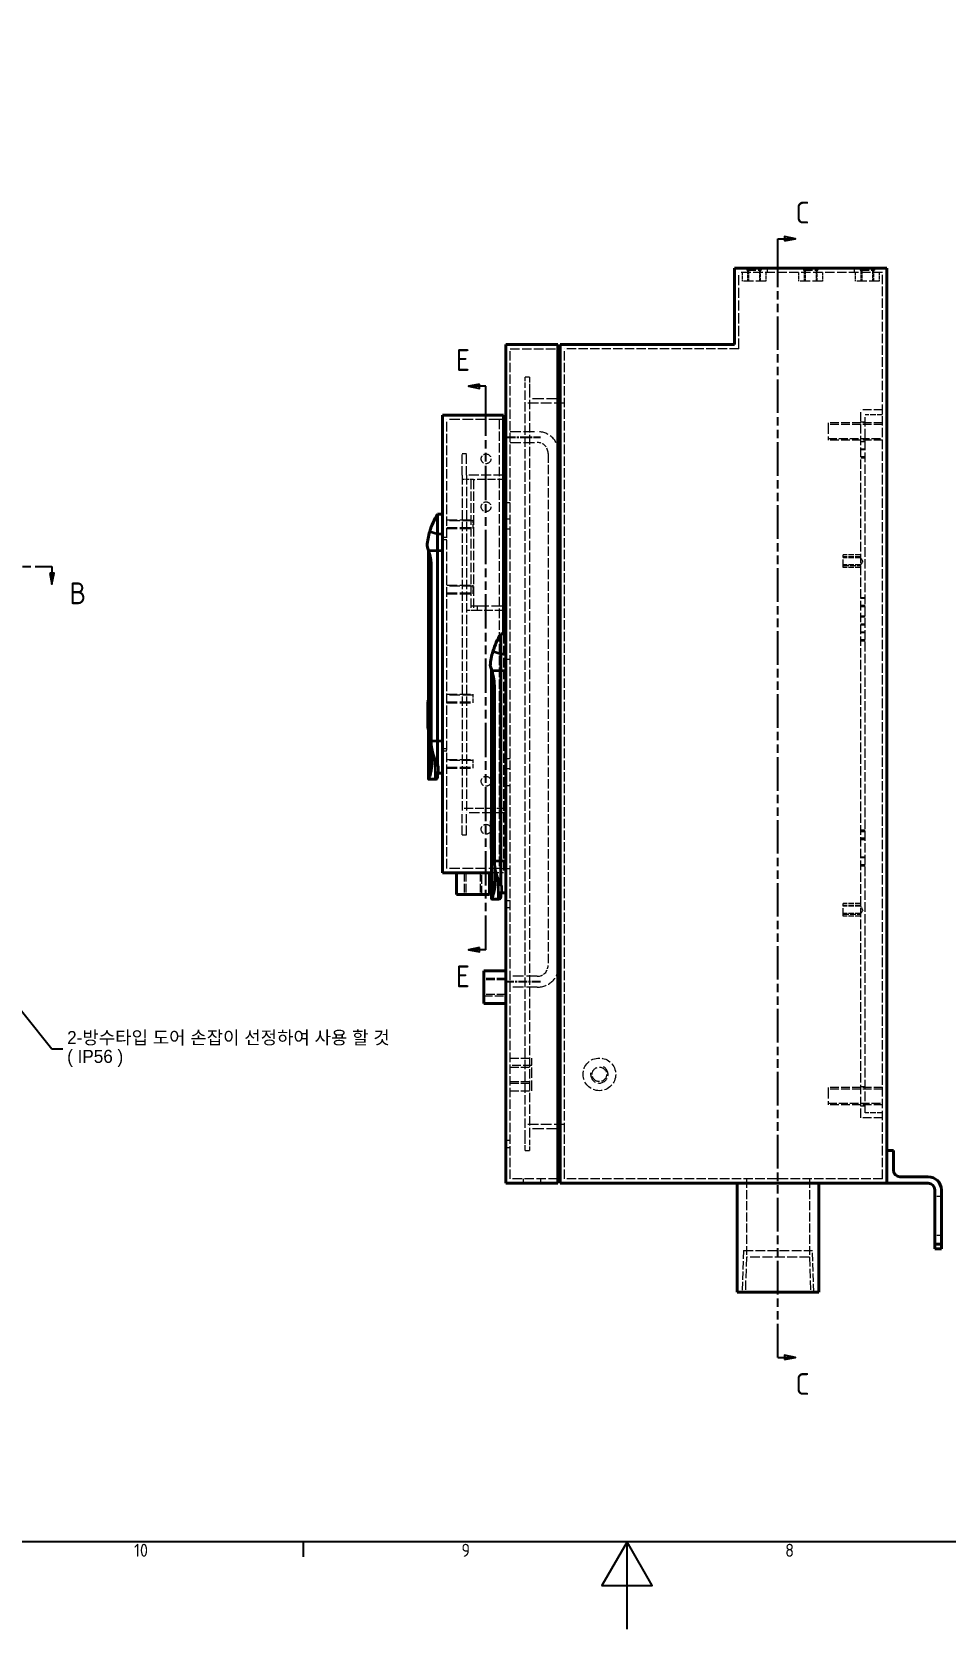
# Model space of a CAD drawing. Header units: millimetres. Extents: x 0 to 2378, y 0 to 1682.
# Drawn here: x 916 to 1335, y 0 to 733 of the extents above; entities that cross this region are included whole.
import ezdxf

# ---------------------------------------------------------------- set-up
doc = ezdxf.new("R2010")
doc.units = ezdxf.units.MM
doc.header["$LTSCALE"] = 2
for name, pattern in [('CHAIN', [0.3543, 0.2362, -0.0295, 0.0591, -0.0295]), ('DASHED', [0.2067, 0.1654, -0.0413]), ('DOUBLE_DASH_CHAIN', [1.2403, 0.6614, -0.0827, 0.1654, -0.0827, 0.1654, -0.0827])]:
    doc.linetypes.add(name, pattern=pattern)
doc.layers.get('0').update_dxf_attribs({"color": 3, "lineweight": 25})
for name, color, linetype, lineweight in [('가려진 것(ISO)', 2, 'DASHED', 18), ('가시적인 것(ISO)', 3, 'Continuous', 40), ('가시적인 좁은 것(ISO)', 3, 'Continuous', 35), ('경계(ISO)', 7, 'Continuous', 25), ('기호(ISO)', 5, 'Continuous', 25), ('단면선(ISO)', 7, 'CHAIN', 25), ('중심선(ISO)', 1, 'Continuous', 25)]:
    doc.layers.add(name, color=color, linetype=linetype, lineweight=lineweight)
doc.styles.add('문자 텍스트_M2B', font='isocp.shx')
doc.styles.add('부품번호텍스트_PSTEK_POSCO', font='isocp.shx')
doc.styles.add('치수 텍스트_PSTEK_POSCO', font='isocp.shx')
doc.dimstyles.new('치수_PSTEK_POSCO$7', dxfattribs={"dimscale": 2, "dimtxt": 2.5, "dimasz": 2.5, "dimexe": 1, "dimexo": 1.5, "dimgap": 1, "dimtad": 1, "dimrnd": 1e-08, "dimdsep": 46, "dimtxsty": '치수 텍스트_PSTEK_POSCO', "dimcen": 0.09, "dimdle": 10, "dimclrd": 7, "dimclre": 7, "dimclrt": 2, "dimadec": 1, "dimazin": 2, "dimtfac": 1, "dimtmove": 0, "dimatfit": 3, "dimfxl": 0, "dimtolj": 1, "dimlwd": -1, "dimlwe": -1, "dimarcsym": 0})

# ---------------------------------------------------------------- blocks, each defined once
blk = doc.blocks.new('경계 Default Border')
at = {"layer": '경계(ISO)'}
blk.add_line((520.19, 20), (520.19, 16.6), dxfattribs=at)
at = {"layer": '경계(ISO)', "flags": 128}
for points in [[(20, 20), (20, 821), (1169, 821), (1169, 20), (20, 20)], [(594.5, 0), (594.5, 20), (588.73, 10), (600.27, 10), (594.5, 20)]]:
    blk.add_lwpolyline(points, dxfattribs=at)
at = {"layer": '경계(ISO)', "color": 2, "char_height": 3, "attachment_point": 7, "style": '문자 텍스트_M2B'}
for s, insert in [('10', (481.35, 16.57)), ('9', (556.49, 16.57)), ('8', (630.8, 16.57))]:
    blk.add_mtext(s, dxfattribs=dict(at, insert=insert))
blk = doc.blocks.new('2dTransSection1')
at = {"layer": '단면선(ISO)', "linetype": 'Continuous'}
for p, q in [((225.49, 242.29), (225.99, 239.79)), ((226.49, 242.29), (225.49, 242.29)), ((225.99, 243.79), (229.88, 243.79)), ((225.99, 243.79), (225.99, 242.29)), ((225.99, 242.29), (225.99, 239.79)), ((225.99, 239.79), (226.49, 242.29)), ((458.62, 243.79), (462.51, 243.79)), ((462.01, 242.29), (462.51, 239.79)), ((463.01, 242.29), (462.01, 242.29)), ((462.51, 243.79), (462.51, 242.29)), ((462.51, 242.29), (462.51, 239.79)), ((462.51, 239.79), (463.01, 242.29))]:
    blk.add_line(p, q, dxfattribs=at)
at = {"layer": '단면선(ISO)', "linetype": 'DOUBLE_DASH_CHAIN', "ltscale": 5.861232}
blk.add_line((225.99, 243.79), (462.51, 243.79), dxfattribs=at)
at = {"layer": '단면선(ISO)', "linetype": 'Continuous', "flags": 128}
for points in [[(225.49, 242.29), (225.99, 239.79), (226.49, 242.29), (225.49, 242.29)], [(462.01, 242.29), (462.51, 239.79), (463.01, 242.29), (462.01, 242.29)]]:
    blk.add_lwpolyline(points, dxfattribs=at)
at = {"layer": '단면선(ISO)'}
for points in [[(225.49, 242.29), (225.99, 239.79), (226.49, 242.29), (225.49, 242.29)], [(462.01, 242.29), (462.51, 239.79), (463.01, 242.29), (462.01, 242.29)]]:
    blk.add_solid(points, dxfattribs=at)
at = {"layer": '단면선(ISO)', "char_height": 5, "attachment_point": 7, "style": '부품번호텍스트_PSTEK_POSCO'}
for insert in [(466.53, 235.18), (224.71, 232.25)]:
    blk.add_mtext('B', dxfattribs=dict(at, insert=insert))
blk = doc.blocks.new('2dTransSection2')
at = {"layer": '단면선(ISO)', "linetype": 'DOUBLE_DASH_CHAIN', "ltscale": 5.824238}
blk.add_line((629.15, 62.35), (629.15, 319.03), dxfattribs=at)
at = {"layer": '단면선(ISO)', "linetype": 'Continuous'}
for p, q in [((629.15, 315.18), (629.15, 319.03)), ((629.15, 319.03), (630.65, 319.03)), ((633.15, 319.03), (630.65, 319.53)), ((630.65, 319.53), (630.65, 318.53)), ((630.65, 319.03), (633.15, 319.03)), ((630.65, 318.53), (633.15, 319.03)), ((629.15, 62.35), (629.15, 66.2)), ((629.15, 62.35), (630.65, 62.35)), ((633.15, 62.35), (630.65, 62.85)), ((630.65, 62.85), (630.65, 61.85)), ((630.65, 62.35), (633.15, 62.35)), ((630.65, 61.85), (633.15, 62.35))]:
    blk.add_line(p, q, dxfattribs=at)
at = {"layer": '단면선(ISO)', "linetype": 'Continuous', "flags": 128}
for points in [[(630.65, 318.53), (633.15, 319.03), (630.65, 319.53), (630.65, 318.53)], [(630.65, 61.85), (633.15, 62.35), (630.65, 62.85), (630.65, 61.85)]]:
    blk.add_lwpolyline(points, dxfattribs=at)
at = {"layer": '단면선(ISO)'}
for points in [[(630.65, 318.53), (633.15, 319.03), (630.65, 319.53), (630.65, 318.53)], [(630.65, 61.85), (633.15, 62.35), (630.65, 62.85), (630.65, 61.85)]]:
    blk.add_solid(points, dxfattribs=at)
at = {"layer": '단면선(ISO)', "char_height": 5, "attachment_point": 7, "style": '부품번호텍스트_PSTEK_POSCO'}
for insert in [(633.17, 322.53), (633.17, 53.74)]:
    blk.add_mtext('C', dxfattribs=dict(at, insert=insert))
blk = doc.blocks.new('2dTransSection3')
at = {"layer": '단면선(ISO)', "linetype": 'Continuous'}
for p, q in [((560.6, 285.7), (558.1, 285.2)), ((560.6, 285.2), (558.1, 285.2)), ((558.1, 285.2), (560.6, 284.7)), ((560.6, 284.7), (560.6, 285.7)), ((562.1, 285.2), (560.6, 285.2)), ((562.1, 281.2), (562.1, 285.2)), ((562.1, 155.87), (562.1, 159.87)), ((560.6, 156.37), (558.1, 155.87)), ((560.6, 155.87), (558.1, 155.87)), ((558.1, 155.87), (560.6, 155.37)), ((560.6, 155.37), (560.6, 156.37)), ((562.1, 155.87), (560.6, 155.87))]:
    blk.add_line(p, q, dxfattribs=at)
at = {"layer": '단면선(ISO)', "linetype": 'DOUBLE_DASH_CHAIN', "ltscale": 5.94403}
blk.add_line((562.1, 155.87), (562.1, 285.2), dxfattribs=at)
at = {"layer": '단면선(ISO)', "linetype": 'Continuous', "flags": 128}
for points in [[(560.6, 285.7), (558.1, 285.2), (560.6, 284.7), (560.6, 285.7)], [(560.6, 156.37), (558.1, 155.87), (560.6, 155.37), (560.6, 156.37)]]:
    blk.add_lwpolyline(points, dxfattribs=at)
at = {"layer": '단면선(ISO)'}
for points in [[(560.6, 285.7), (558.1, 285.2), (560.6, 284.7), (560.6, 285.7)], [(560.6, 156.37), (558.1, 155.87), (560.6, 155.37), (560.6, 156.37)]]:
    blk.add_solid(points, dxfattribs=at)
at = {"layer": '단면선(ISO)', "char_height": 5, "attachment_point": 7, "style": '부품번호텍스트_PSTEK_POSCO'}
for insert in [(555.22, 288.7), (555.22, 147.26)]:
    blk.add_mtext('E', dxfattribs=dict(at, insert=insert))

msp = doc.modelspace()

# ---------------------------------------------------------------- linework, layer by layer
at = {"layer": '가려진 것(ISO)', "ltscale": 0.952248}
for p, q in [((1244.0405, 624.5732), (1244.0405, 623.5732)), ((1250.5405, 624.5732), (1250.5405, 623.5732)), ((1270.0405, 624.5732), (1270.0405, 623.5732)), ((1276.5405, 624.5732), (1276.5405, 623.5732)), ((1296.0405, 624.5732), (1296.0405, 623.5732)), ((1302.5405, 624.5732), (1302.5405, 623.5732))]:
    msp.add_line(p, q, dxfattribs=at)
at = {"layer": '가려진 것(ISO)', "ltscale": 12.349028}
for p, q in [((1244.0405, 623.5732), (1250.5405, 623.5732)), ((1270.0405, 623.5732), (1276.5405, 623.5732)), ((1296.0405, 623.5732), (1302.5405, 623.5732))]:
    msp.add_line(p, q, dxfattribs=at)
at = {"layer": '가려진 것(ISO)', "ltscale": 4.761642}
for p, q in [((1244.2905, 623.5732), (1244.2905, 618.5732)), ((1244.832, 623.5732), (1244.832, 618.5732)), ((1249.749, 623.5732), (1249.749, 618.5732)), ((1250.2905, 618.5732), (1250.2905, 623.5732)), ((1270.2905, 623.5732), (1270.2905, 618.5732)), ((1270.832, 623.5732), (1270.832, 618.5732)), ((1275.749, 623.5732), (1275.749, 618.5732)), ((1276.2905, 618.5732), (1276.2905, 623.5732)), ((1296.2905, 623.5732), (1296.2905, 618.5732)), ((1296.832, 623.5732), (1296.832, 618.5732)), ((1301.749, 623.5732), (1301.749, 618.5732)), ((1302.2905, 618.5732), (1302.2905, 623.5732))]:
    msp.add_line(p, q, dxfattribs=at)
at = {"layer": '가려진 것(ISO)', "ltscale": 1.904597}
for p, q in [((1253.2905, 624.5732), (1253.2905, 622.5732)), ((1293.2905, 624.5732), (1293.2905, 622.5732)), ((1144.2905, 574.5732), (1142.2905, 574.5732)), ((1132.2905, 555.0732), (1130.2905, 555.0732)), ((1296.2905, 554.0732), (1298.2905, 554.0732)), ((1296.2905, 545.0732), (1298.2905, 545.0732)), ((1113.2905, 539.5732), (1115.2905, 539.5732)), ((1298.2905, 541.5732), (1296.2905, 541.5732)), ((1298.2905, 541.1942), (1296.2905, 541.1942)), ((1298.2905, 537.9522), (1296.2905, 537.9522)), ((1296.2905, 537.5732), (1298.2905, 537.5732)), ((1133.2905, 517.0732), (1135.2905, 517.0732)), ((1135.2905, 509.3232), (1133.2905, 509.3232)), ((1104.2905, 501.0732), (1106.2905, 501.0732)), ((1104.2905, 500.0732), (1106.2905, 500.0732)), ((1135.2905, 504.8232), (1133.2905, 504.8232)), ((1120.2905, 467.5732), (1120.2905, 469.5732)), ((1298.2905, 473.3232), (1296.2905, 473.3232)), ((1298.2905, 472.9442), (1296.2905, 472.9442)), ((1298.2905, 469.7022), (1296.2905, 469.7022)), ((1296.2905, 469.3232), (1298.2905, 469.3232)), ((1298.2905, 464.8232), (1296.2905, 464.8232)), ((1298.2905, 464.4442), (1296.2905, 464.4442)), ((1298.2905, 461.2022), (1296.2905, 461.2022)), ((1296.2905, 460.8232), (1298.2905, 460.8232)), ((1298.2905, 457.5732), (1296.2905, 457.5732)), ((1298.2905, 457.1942), (1296.2905, 457.1942)), ((1298.2905, 453.9522), (1296.2905, 453.9522)), ((1296.2905, 453.5732), (1298.2905, 453.5732)), ((1133.2905, 445.0732), (1135.2905, 445.0732)), ((1104.2905, 404.0732), (1106.2905, 404.0732)), ((1104.2905, 403.0732), (1106.2905, 403.0732)), ((1135.2905, 399.3232), (1133.2905, 399.3232)), ((1135.2905, 394.8232), (1133.2905, 394.8232)), ((1133.2905, 387.0732), (1135.2905, 387.0732)), ((1298.2905, 366.5732), (1296.2905, 366.5732)), ((1113.2905, 364.5732), (1115.2905, 364.5732)), ((1298.2905, 366.3232), (1296.2905, 366.3232)), ((1298.2905, 366.1942), (1296.2905, 366.1942)), ((1298.2905, 365.9442), (1296.2905, 365.9442)), ((1298.2905, 362.9522), (1296.2905, 362.9522)), ((1298.2905, 362.7022), (1296.2905, 362.7022)), ((1296.2905, 362.5732), (1298.2905, 362.5732)), ((1296.2905, 362.3232), (1298.2905, 362.3232)), ((1298.2905, 354.3232), (1296.2905, 354.3232)), ((1298.2905, 353.9442), (1296.2905, 353.9442)), ((1130.2905, 349.0732), (1132.2905, 349.0732)), ((1133.2905, 349.0732), (1135.2905, 349.0732)), ((1298.2905, 350.7022), (1296.2905, 350.7022)), ((1296.2905, 350.3232), (1298.2905, 350.3232)), ((1135.2905, 334.2232), (1133.2905, 334.2232)), ((1135.2905, 330.9232), (1133.2905, 330.9232)), ((1296.2905, 249.0732), (1298.2905, 249.0732)), ((1296.2905, 240.0732), (1298.2905, 240.0732)), ((1135.2905, 224.2232), (1133.2905, 224.2232)), ((1135.2905, 220.9232), (1133.2905, 220.9232)), ((1142.2905, 219.5732), (1144.2905, 219.5732)), ((1141.2905, 206.5732), (1141.2905, 204.5732)), ((1149.2905, 206.5732), (1149.2905, 204.5732))]:
    msp.add_line(p, q, dxfattribs=at)
at = {"layer": '가려진 것(ISO)', "ltscale": 13.304306}
for p, q in [((1306.2905, 622.5732), (1240.2905, 622.5732)), ((1135.2905, 587.5732), (1157.2905, 587.5732)), ((1157.2905, 206.5732), (1135.2905, 206.5732))]:
    msp.add_line(p, q, dxfattribs=at)
at = {"layer": '가려진 것(ISO)', "ltscale": 14.110627}
msp.add_line((1240.2905, 587.5732), (1240.2905, 622.5732), dxfattribs=at)
at = {"layer": '가려진 것(ISO)', "ltscale": 3.809293}
for p, q in [((1241.7905, 622.5732), (1241.7905, 618.5732)), ((1252.7905, 622.5732), (1252.7905, 618.5732)), ((1267.7905, 622.5732), (1267.7905, 618.5732)), ((1278.7905, 622.5732), (1278.7905, 618.5732)), ((1293.7905, 622.5732), (1293.7905, 618.5732)), ((1304.7905, 622.5732), (1304.7905, 618.5732))]:
    msp.add_line(p, q, dxfattribs=at)
at = {"layer": '가려진 것(ISO)', "ltscale": 13.932237}
for p, q in [((1252.7905, 618.5732), (1241.7905, 618.5732)), ((1278.7905, 618.5732), (1267.7905, 618.5732)), ((1304.7905, 618.5732), (1293.7905, 618.5732))]:
    msp.add_line(p, q, dxfattribs=at)
at = {"layer": '가려진 것(ISO)', "ltscale": 13.068692}
msp.add_line((1306.2905, 206.5732), (1306.2905, 622.5732), dxfattribs=at)
at = {"layer": '가려진 것(ISO)', "ltscale": 12.980641}
for p, q in [((1135.2905, 206.5732), (1135.2905, 587.5732)), ((1160.2905, 206.5732), (1160.2905, 587.5732))]:
    msp.add_line(p, q, dxfattribs=at)
at = {"layer": '가려진 것(ISO)', "ltscale": 12.901145}
msp.add_line((1240.2905, 587.5732), (1160.2905, 587.5732), dxfattribs=at)
at = {"layer": '가려진 것(ISO)', "ltscale": 7.479626}
for p, q in [((1142.2905, 569.5732), (1142.2905, 574.5732)), ((1144.2905, 574.5732), (1144.2905, 569.5732)), ((1142.2905, 219.5732), (1142.2905, 224.5732)), ((1144.2905, 224.5732), (1144.2905, 219.5732))]:
    msp.add_line(p, q, dxfattribs=at)
at = {"layer": '가려진 것(ISO)', "ltscale": 13.039731}
for p, q in [((1142.2905, 224.5732), (1142.2905, 569.5732)), ((1144.2905, 569.5732), (1144.2905, 224.5732))]:
    msp.add_line(p, q, dxfattribs=at)
at = {"layer": '가려진 것(ISO)', "ltscale": 15.72327}
for p, q in [((1157.2905, 564.5732), (1144.2905, 564.5732)), ((1120.2905, 469.5732), (1133.2905, 469.5732)), ((1157.2905, 229.5732), (1144.2905, 229.5732))]:
    msp.add_line(p, q, dxfattribs=at)
at = {"layer": '가려진 것(ISO)', "ltscale": 14.513788}
for p, q in [((1160.2905, 562.5732), (1142.2905, 562.5732)), ((1130.2905, 555.0732), (1106.2905, 555.0732)), ((1106.2905, 509.0732), (1118.2905, 509.0732)), ((1118.2905, 508.6552), (1106.2905, 508.6552)), ((1106.2905, 505.4912), (1118.2905, 505.4912)), ((1106.2905, 505.0732), (1118.2905, 505.0732)), ((1106.2905, 479.0732), (1118.2905, 479.0732)), ((1118.2905, 478.6552), (1106.2905, 478.6552)), ((1106.2905, 475.4912), (1118.2905, 475.4912)), ((1106.2905, 475.0732), (1118.2905, 475.0732)), ((1106.2905, 429.0732), (1118.2905, 429.0732)), ((1118.2905, 428.6552), (1106.2905, 428.6552)), ((1106.2905, 425.4912), (1118.2905, 425.4912)), ((1106.2905, 425.0732), (1118.2905, 425.0732)), ((1106.2905, 399.0732), (1118.2905, 399.0732)), ((1118.2905, 398.6552), (1106.2905, 398.6552)), ((1106.2905, 395.4912), (1118.2905, 395.4912)), ((1106.2905, 395.0732), (1118.2905, 395.0732)), ((1133.2905, 374.5732), (1115.2905, 374.5732)), ((1130.2905, 349.0732), (1106.2905, 349.0732)), ((1160.2905, 231.5732), (1142.2905, 231.5732))]:
    msp.add_line(p, q, dxfattribs=at)
at = {"layer": '가려진 것(ISO)', "ltscale": 12.094824}
for p, q in [((1306.2905, 559.5732), (1296.2905, 559.5732)), ((1306.2905, 553.5732), (1281.2905, 553.5732)), ((1306.2905, 552.8292), (1281.2905, 552.8292)), ((1281.2905, 546.3172), (1306.2905, 546.3172)), ((1306.2905, 545.5732), (1281.2905, 545.5732)), ((1133.2905, 376.5732), (1113.2905, 376.5732)), ((1114.2905, 347.0732), (1114.2905, 337.0732)), ((1114.967, 347.0732), (1114.967, 337.0732)), ((1121.614, 347.0732), (1121.614, 337.0732)), ((1122.2905, 337.0732), (1122.2905, 347.0732)), ((1133.2905, 298.5732), (1123.2905, 298.5732)), ((1133.2905, 297.8967), (1123.2905, 297.8967)), ((1133.2905, 291.2497), (1123.2905, 291.2497)), ((1123.2905, 290.5732), (1133.2905, 290.5732)), ((1135.2905, 262.0732), (1145.2905, 262.0732)), ((1145.2905, 258.5732), (1135.2905, 258.5732)), ((1135.2905, 257.8967), (1145.2905, 257.8967)), ((1135.2905, 251.2497), (1145.2905, 251.2497)), ((1135.2905, 250.5732), (1145.2905, 250.5732)), ((1135.2905, 247.0732), (1145.2905, 247.0732)), ((1306.2905, 248.5732), (1281.2905, 248.5732)), ((1306.2905, 247.8292), (1281.2905, 247.8292)), ((1281.2905, 241.3172), (1306.2905, 241.3172)), ((1306.2905, 240.5732), (1281.2905, 240.5732)), ((1306.2905, 234.5732), (1296.2905, 234.5732))]:
    msp.add_line(p, q, dxfattribs=at)
at = {"layer": '가려진 것(ISO)', "ltscale": 13.102725}
msp.add_line((1296.2905, 234.5732), (1296.2905, 559.5732), dxfattribs=at)
at = {"layer": '가려진 것(ISO)', "ltscale": 13.136209}
msp.add_line((1298.2905, 236.8732), (1298.2905, 557.2732), dxfattribs=at)
at = {"layer": '가려진 것(ISO)', "ltscale": 7.618686}
for p, q in [((1306.2905, 557.2732), (1298.2905, 557.2732)), ((1296.2905, 493.0232), (1288.2905, 493.0232)), ((1296.2905, 492.0732), (1288.2905, 492.0732)), ((1296.2905, 491.6942), (1288.2905, 491.6942)), ((1296.2905, 488.4522), (1288.2905, 488.4522)), ((1288.2905, 488.0732), (1296.2905, 488.0732)), ((1296.2905, 487.1232), (1288.2905, 487.1232)), ((1296.2905, 333.0232), (1288.2905, 333.0232)), ((1296.2905, 332.0732), (1288.2905, 332.0732)), ((1296.2905, 331.6942), (1288.2905, 331.6942)), ((1296.2905, 328.4522), (1288.2905, 328.4522)), ((1288.2905, 328.0732), (1296.2905, 328.0732)), ((1296.2905, 327.1232), (1288.2905, 327.1232)), ((1306.2905, 236.8732), (1298.2905, 236.8732))]:
    msp.add_line(p, q, dxfattribs=at)
at = {"layer": '가려진 것(ISO)', "ltscale": 13.113335}
for p, q in [((1106.2905, 349.0732), (1106.2905, 555.0732)), ((1130.2905, 555.0732), (1130.2905, 349.0732))]:
    msp.add_line(p, q, dxfattribs=at)
at = {"layer": '가려진 것(ISO)', "ltscale": 15.198803}
for p, q in [((1281.2905, 553.5732), (1281.2905, 545.5732)), ((1281.2905, 248.5732), (1281.2905, 240.5732))]:
    msp.add_line(p, q, dxfattribs=at)
at = {"layer": '가려진 것(ISO)', "ltscale": 15.118529}
for p, q in [((1135.2905, 549.5732), (1147.7905, 549.5732)), ((1135.2905, 544.5732), (1147.7905, 544.5732)), ((1147.7905, 299.5732), (1135.2905, 299.5732)), ((1147.7905, 294.5732), (1135.2905, 294.5732))]:
    msp.add_line(p, q, dxfattribs=at)
at = {"layer": '가려진 것(ISO)', "ltscale": 12.665669}
for p, q in [((1113.2905, 529.5732), (1113.2905, 539.5732)), ((1115.2905, 529.5732), (1115.2905, 539.5732)), ((1113.2905, 364.5732), (1113.2905, 374.5732)), ((1115.2905, 364.5732), (1115.2905, 374.5732))]:
    msp.add_line(p, q, dxfattribs=at)
at = {"layer": '가려진 것(ISO)', "ltscale": 12.919471}
for p, q in [((1152.7905, 539.5732), (1152.7905, 304.5732)), ((1157.7905, 539.5732), (1157.7905, 304.5732))]:
    msp.add_line(p, q, dxfattribs=at)
at = {"layer": '가려진 것(ISO)', "ltscale": 12.928949}
for p, q in [((1113.2905, 529.5732), (1113.2905, 374.5732)), ((1115.2905, 529.5732), (1115.2905, 374.5732))]:
    msp.add_line(p, q, dxfattribs=at)
at = {"layer": '가려진 것(ISO)', "ltscale": 13.707466}
msp.add_line((1132.2905, 529.5732), (1115.2905, 529.5732), dxfattribs=at)
at = {"layer": '가려진 것(ISO)', "ltscale": 4.952111}
msp.add_line((1118.4905, 527.5732), (1113.2905, 527.5732), dxfattribs=at)
at = {"layer": '가려진 것(ISO)', "ltscale": 13.194353}
for p, q in [((1117.2905, 527.5732), (1117.2905, 467.5732)), ((1118.4905, 527.5732), (1118.4905, 467.5732))]:
    msp.add_line(p, q, dxfattribs=at)
at = {"layer": '가려진 것(ISO)', "ltscale": 0.783715}
msp.add_line((1118.4905, 527.5732), (1119.2905, 527.5732), dxfattribs=at)
at = {"layer": '가려진 것(ISO)', "ltscale": 11.288502}
msp.add_line((1133.2905, 527.5732), (1119.2905, 527.5732), dxfattribs=at)
at = {"layer": '가려진 것(ISO)', "ltscale": 5.983681}
for p, q in [((1118.2905, 505.0732), (1118.2905, 509.0732)), ((1118.2905, 475.0732), (1118.2905, 479.0732)), ((1118.2905, 425.0732), (1118.2905, 429.0732)), ((1118.2905, 395.0732), (1118.2905, 399.0732))]:
    msp.add_line(p, q, dxfattribs=at)
at = {"layer": '가려진 것(ISO)', "ltscale": 11.209118}
for p, q in [((1288.2905, 487.1232), (1288.2905, 493.0232)), ((1288.2905, 327.1232), (1288.2905, 333.0232))]:
    msp.add_line(p, q, dxfattribs=at)
at = {"layer": '가려진 것(ISO)', "ltscale": 1.800898}
for p, q in [((1297.2645, 490.0732), (1296.2905, 491.6942)), ((1297.2645, 490.0732), (1296.2905, 488.4522)), ((1297.2645, 330.0732), (1296.2905, 331.6942)), ((1297.2645, 330.0732), (1296.2905, 328.4522))]:
    msp.add_line(p, q, dxfattribs=at)
at = {"layer": '가려진 것(ISO)', "ltscale": 4.040371}
msp.add_line((1117.2905, 469.5732), (1120.2905, 469.5732), dxfattribs=at)
at = {"layer": '가려진 것(ISO)', "ltscale": 4.786925}
msp.add_line((1115.2905, 467.5732), (1118.4905, 467.5732), dxfattribs=at)
at = {"layer": '가려진 것(ISO)', "ltscale": 11.933559}
msp.add_line((1118.4905, 467.5732), (1133.2905, 467.5732), dxfattribs=at)
at = {"layer": '가려진 것(ISO)', "ltscale": 13.262094}
msp.add_line((1132.2905, 456.7242), (1132.2905, 347.0732), dxfattribs=at)
at = {"layer": '가려진 것(ISO)', "ltscale": 5.205806}
msp.add_line((1132.2905, 347.0732), (1126.8241, 347.0732), dxfattribs=at)
at = {"layer": '가려진 것(ISO)', "ltscale": 14.248878}
msp.add_line((1145.2905, 247.0732), (1145.2905, 262.0732), dxfattribs=at)
at = {"layer": '가려진 것(ISO)', "ltscale": 13.080328}
msp.add_line((1306.2905, 206.5732), (1160.2905, 206.5732), dxfattribs=at)
at = {"layer": '가려진 것(ISO)', "ltscale": 12.408604}
for p, q in [((1243.7905, 206.5732), (1243.7905, 170.6652)), ((1272.7905, 206.5732), (1272.7905, 170.6652))]:
    msp.add_line(p, q, dxfattribs=at)
at = {"layer": '가려진 것(ISO)', "ltscale": 2.856945}
for p, q in [((1333.2905, 198.5732), (1330.2905, 198.5732)), ((1333.2905, 180.5732), (1330.2905, 180.5732))]:
    msp.add_line(p, q, dxfattribs=at)
at = {"layer": '가려진 것(ISO)', "ltscale": 11.556195}
for p, q in [((1242.4048, 173.6732), (1241.8079, 154.5732)), ((1274.7731, 154.5732), (1274.1762, 173.6732))]:
    msp.add_line(p, q, dxfattribs=at)
at = {"layer": '가려진 것(ISO)', "ltscale": 13.413553}
msp.add_line((1242.4048, 173.6732), (1274.1762, 173.6732), dxfattribs=at)
at = {"layer": '가려진 것(ISO)', "ltscale": 12.981647}
for p, q in [((1243.7905, 170.6652), (1243.2876, 154.5732)), ((1272.7905, 170.6652), (1273.2934, 154.5732))]:
    msp.add_line(p, q, dxfattribs=at)
at = {"layer": '가려진 것(ISO)', "ltscale": 13.773915}
msp.add_line((1272.7905, 170.6652), (1243.7905, 170.6652), dxfattribs=at)
at = {"layer": '가려진 것(ISO)', "ltscale": 11.399102}
for centre in [(1124.2905, 537.0732), (1124.2905, 515.0732), (1124.2905, 389.0732), (1124.2905, 367.0732)]:
    msp.add_circle(centre, 2.25, dxfattribs=at)
at = {"layer": '가려진 것(ISO)', "ltscale": 12.665669}
msp.add_circle((1176.2905, 254.5732), 7.5, dxfattribs=at)
at = {"layer": '가려진 것(ISO)', "ltscale": 12.628305}
msp.add_circle((1176.2905, 254.5732), 3.3235, dxfattribs=at)
at = {"layer": '가려진 것(ISO)', "ltscale": 12.665669}
for centre, start, end in [((1147.7905, 539.5732), 0, 90), ((1147.7905, 304.5732), 270, 0)]:
    msp.add_arc(centre, 10, start, end, dxfattribs=at)
at = {"layer": '가려진 것(ISO)', "ltscale": 7.479626}
for centre, start, end in [((1147.7905, 539.5732), 0, 90), ((1147.7905, 304.5732), 270, 0)]:
    msp.add_arc(centre, 5, start, end, dxfattribs=at)
at = {"layer": '가려진 것(ISO)', "ltscale": 15.198803}
msp.add_arc((1176.2905, 254.5732), 4, 170, 80, dxfattribs=at)
at = {"layer": '가시적인 것(ISO)'}
for p, q in [((1308.2905, 624.5732), (1238.2905, 624.5732)), ((1238.2905, 589.5732), (1238.2905, 624.5732)), ((1308.2905, 204.5732), (1308.2905, 624.5732)), ((1133.2905, 204.5732), (1133.2905, 589.5732)), ((1133.2905, 589.5732), (1157.2905, 589.5732)), ((1157.2905, 204.5732), (1157.2905, 589.5732)), ((1238.2905, 589.5732), (1158.2905, 589.5732)), ((1158.2905, 204.5732), (1158.2905, 589.5732)), ((1158.2905, 564.5732), (1157.2905, 564.5732)), ((1132.2905, 557.0732), (1104.2905, 557.0732)), ((1104.2905, 347.0732), (1104.2905, 557.0732)), ((1132.2905, 557.0732), (1132.2905, 456.7242)), ((1133.2905, 529.5732), (1132.2905, 529.5732)), ((1102.0214, 511.7242), (1104.2905, 511.7242)), ((1097.8241, 495.1453), (1097.8241, 425.6084)), ((1102.0214, 494.9379), (1102.0214, 407.584)), ((1099.069, 487.5732), (1099.069, 407.5761)), ((1131.0214, 456.7242), (1133.2905, 456.7242)), ((1126.8241, 440.1453), (1126.8241, 370.6084)), ((1131.0214, 439.9379), (1131.0214, 352.584)), ((1128.069, 432.5732), (1128.069, 352.5761)), ((1097.5828, 425.7232), (1097.5828, 413.4232)), ((1097.8241, 413.5379), (1097.8241, 390.9905)), ((1101.0214, 389.9732), (1098.1441, 389.9732)), ((1102.0214, 390.9732), (1102.0214, 393.3705)), ((1102.5214, 392.8705), (1104.2905, 392.8705)), ((1126.5828, 370.7232), (1126.5828, 358.4232)), ((1126.8241, 358.5379), (1126.8241, 335.9905)), ((1126.8241, 347.0732), (1104.2905, 347.0732)), ((1110.7905, 347.0732), (1110.7905, 337.0732)), ((1125.7905, 347.0732), (1125.7905, 337.0732)), ((1131.0214, 335.9732), (1131.0214, 338.3705)), ((1131.5214, 337.8705), (1133.2905, 337.8705)), ((1110.7905, 337.0732), (1125.7905, 337.0732)), ((1130.0214, 334.9732), (1127.1441, 334.9732)), ((1123.2905, 302.0732), (1123.2905, 287.0732)), ((1133.2905, 302.0732), (1123.2905, 302.0732)), ((1133.2905, 287.0732), (1123.2905, 287.0732)), ((1158.2905, 229.5732), (1157.2905, 229.5732)), ((1308.2905, 219.5732), (1311.2905, 219.5732)), ((1311.2905, 219.5732), (1311.2905, 210.5732)), ((1314.2905, 207.5732), (1327.2905, 207.5732)), ((1133.2905, 204.5732), (1157.2905, 204.5732)), ((1308.2905, 204.5732), (1158.2905, 204.5732)), ((1239.5405, 204.5732), (1239.5405, 154.5732)), ((1277.0405, 204.5732), (1277.0405, 154.5732)), ((1308.2905, 204.5732), (1327.2905, 204.5732)), ((1330.2905, 176.5732), (1330.2905, 201.5732)), ((1333.2905, 201.5732), (1333.2905, 176.5732)), ((1330.2905, 176.5732), (1330.2905, 174.5732)), ((1333.2905, 176.5732), (1330.2905, 176.5732)), ((1333.2905, 174.5732), (1333.2905, 176.5732)), ((1330.2905, 174.5732), (1333.2905, 174.5732)), ((1239.5405, 154.5732), (1277.0405, 154.5732))]:
    msp.add_line(p, q, dxfattribs=at)
for centre, radius, start, end in [((1133.0533, 493.049), 36.218, 148.9602364, 162.8284174), ((1126.9405, 494.9379), 29.82, 162.8284174, 175.6626333), ((1162.0533, 438.049), 36.218, 148.9602364, 162.8284174), ((1155.9405, 439.9379), 29.82, 162.8284174, 175.6626333), ((1098.0828, 425.7232), 0.5, 121.1585294, 180), ((1098.0828, 413.4232), 0.5, 180, 238.8414662), ((1121.9841, 407.6928), 22.9153, 180.291824, 209.569667), ((1101.0214, 390.9732), 1, 270, 0), ((1127.0828, 370.7232), 0.5, 121.1585294, 180), ((1127.0828, 358.4232), 0.5, 180, 238.8414662), ((1150.9841, 352.6928), 22.9153, 180.291824, 209.569667), ((1130.0214, 335.9732), 1, 270, 0), ((1314.2905, 210.5732), 3, 180, 270), ((1327.2905, 201.5732), 6, 0, 90), ((1327.2905, 201.5732), 3, 0, 90)]:
    msp.add_arc(centre, radius, start, end, dxfattribs=at)
for points, knots in [([(1102.0214, 511.7242), (1102.0214, 511.6222), (1102.0213, 511.4981), (1102.0214, 511.2079), (1102.0214, 511.042), (1102.0214, 510.4842), (1102.0214, 510.0344), (1102.0214, 509.1729), (1102.0214, 508.799), (1102.0214, 507.601), (1102.0214, 506.703), (1102.0214, 504.7621), (1102.0214, 503.7225), (1102.0214, 502.6381)], [-1.43451955, -1.43451955, -1.43451955, -1.43451955, -1.30026929, -1.30026929, -1.16585639, -1.16585639, -0.89694514, -0.89694514, -0.71765182, -0.71765182, -0.35866508, -0.35866508, -0.000001, -0.000001, -0.000001, -0.000001]), ([(1102.0214, 502.6381), (1102.0214, 502.0379), (1102.0214, 501.4214), (1102.0214, 500.1657), (1102.0214, 499.5263), (1102.0214, 497.5852), (1102.0214, 496.2607), (1102.0214, 494.9379)], [-0.79365146, -0.79365146, -0.79365146, -0.79365146, -0.595268882, -0.595268882, -0.396857642, -0.396857642, -0.000001, -0.000001, -0.000001, -0.000001]), ([(1097.9157, 494.8493), (1097.6883, 495.585), (1097.4944, 496.2046), (1097.301, 496.8199), (1097.2554, 496.9646), (1097.2174, 497.0854)], [0, 0, 0, 0, 0.331614075, 0.331614075, 0.454975636, 0.454975636, 0.454975636, 0.454975636]), ([(1099.069, 487.5732), (1099.069, 488.5344), (1099.0038, 489.5068), (1098.7726, 491.3386), (1098.6046, 492.2186), (1098.2589, 493.6831), (1098.0843, 494.3039), (1097.9157, 494.8493)], [0, 0, 0, 0, 0.288368513, 0.288368513, 0.578443437, 0.578443437, 0.825427108, 0.825427108, 0.825427108, 0.825427108]), ([(1131.0214, 456.7242), (1131.0214, 456.6222), (1131.0213, 456.4981), (1131.0214, 456.2079), (1131.0214, 456.042), (1131.0214, 455.4842), (1131.0214, 455.0344), (1131.0214, 454.1729), (1131.0214, 453.799), (1131.0214, 452.601), (1131.0214, 451.703), (1131.0214, 449.7621), (1131.0214, 448.7225), (1131.0214, 447.6381)], [-1.43451955, -1.43451955, -1.43451955, -1.43451955, -1.30026929, -1.30026929, -1.16585639, -1.16585639, -0.89694514, -0.89694514, -0.71765182, -0.71765182, -0.35866508, -0.35866508, -0.000001, -0.000001, -0.000001, -0.000001]), ([(1131.0214, 447.6381), (1131.0214, 447.0379), (1131.0214, 446.4214), (1131.0214, 445.1657), (1131.0214, 444.5263), (1131.0214, 442.5852), (1131.0214, 441.2607), (1131.0214, 439.9379)], [-0.79365146, -0.79365146, -0.79365146, -0.79365146, -0.595268882, -0.595268882, -0.396857642, -0.396857642, -0.000001, -0.000001, -0.000001, -0.000001]), ([(1126.9157, 439.8493), (1126.6883, 440.585), (1126.4944, 441.2046), (1126.301, 441.8199), (1126.2554, 441.9646), (1126.2174, 442.0854)], [0, 0, 0, 0, 0.331614075, 0.331614075, 0.454975636, 0.454975636, 0.454975636, 0.454975636]), ([(1128.069, 432.5732), (1128.069, 433.5344), (1128.0038, 434.5068), (1127.7726, 436.3386), (1127.6046, 437.2186), (1127.2589, 438.6831), (1127.0843, 439.3039), (1126.9157, 439.8493)], [0, 0, 0, 0, 0.288368513, 0.288368513, 0.578443437, 0.578443437, 0.825427108, 0.825427108, 0.825427108, 0.825427108]), ([(1097.8241, 425.6084), (1097.9031, 425.2776), (1098.0015, 424.8374), (1098.2091, 423.7491), (1098.3315, 422.9928), (1098.5057, 421.3311), (1098.5547, 420.4252), (1098.5547, 418.7212), (1098.5057, 417.8153), (1098.3315, 416.1535), (1098.2091, 415.3973), (1098.0015, 414.309), (1097.9031, 413.8688), (1097.8241, 413.5379)], [1.32315626, 1.32315626, 1.32315626, 1.32315626, 1.53346053, 1.53346053, 1.78906758, 1.78906758, 2.04467463, 2.04467463, 2.30028168, 2.30028168, 2.55588873, 2.55588873, 2.766193, 2.766193, 2.766193, 2.766193]), ([(1102.0214, 407.584), (1102.0214, 407.0631), (1102.0214, 406.5421), (1102.0214, 405.5061), (1102.0214, 404.9914), (1102.0214, 403.4633), (1102.0214, 402.47), (1102.0214, 400.5659), (1102.0214, 399.6608), (1102.0214, 397.9724), (1102.0214, 397.1939), (1102.0214, 396.4936)], [-1.25078986, -1.25078986, -1.25078986, -1.25078986, -1.09468686, -1.09468686, -0.93845387, -0.93845387, -0.62561404, -0.62561404, -0.31282474, -0.31282474, -0.00000088, -0.00000088, -0.00000088, -0.00000088]), ([(1102.5214, 396.1263), (1102.4702, 396.1293), (1102.4159, 396.1398), (1102.3346, 396.1666), (1102.3082, 396.1771), (1102.2444, 396.2072), (1102.2085, 396.2285), (1102.1287, 396.2871), (1102.0885, 396.328), (1102.0348, 396.4134), (1102.0214, 396.4551), (1102.0214, 396.4936)], [0.0000018341, 0.0000018341, 0.0000018341, 0.0000018341, 0.015415401, 0.015415401, 0.0232826604, 0.0232826604, 0.0355238411, 0.0355238411, 0.0538959094, 0.0538959094, 0.0712183108, 0.0712183108, 0.0712183108, 0.0712183108]), ([(1097.8241, 390.9905), (1097.8241, 390.9742), (1097.8241, 390.9439), (1097.8241, 390.9022), (1097.8241, 390.8644), (1097.8241, 390.8274), (1097.8241, 390.7902), (1097.8241, 390.7522), (1097.8241, 390.7129), (1097.8241, 390.6723), (1097.8241, 390.6309), (1097.8241, 390.5886), (1097.8241, 390.5453), (1097.8241, 390.5015), (1097.8241, 390.4578), (1097.8241, 390.4147), (1097.8241, 390.3727), (1097.8241, 390.3322), (1097.8241, 390.2937), (1097.8241, 390.2576), (1097.8241, 390.2241), (1097.8241, 390.1938), (1097.8241, 390.1669), (1097.8241, 390.1436), (1097.8241, 390.1242), (1097.8241, 390.1089), (1097.8241, 390.0978), (1097.8241, 390.0909), (1097.8241, 390.0892), (1097.8241, 390.0891), (1097.8241, 390.0891)], [0, 0, 0, 0, 0.018518519, 0.037037037, 0.055555556, 0.074074074, 0.092592593, 0.111111111, 0.12962963, 0.148148148, 0.166666667, 0.185185185, 0.203703704, 0.222222222, 0.240740741, 0.259259259, 0.277777778, 0.296296296, 0.314814815, 0.333333333, 0.351851852, 0.37037037, 0.388888889, 0.407407407, 0.425925926, 0.444444444, 0.462962963, 0.481481481, 0.5, 0.50175311, 0.50175311, 0.50175311, 0.50175311]), ([(1098.1441, 389.9732), (1098.0903, 389.9732), (1098.0358, 389.9821), (1097.9345, 390.0162), (1097.8863, 390.0416), (1097.8372, 390.0785), (1097.8306, 390.0837), (1097.8241, 390.0891)], [0, 0, 0, 0, 0.0161470941, 0.0161470941, 0.0320714123, 0.0320714123, 0.0345899586, 0.0345899586, 0.0345899586, 0.0345899586]), ([(1102.0214, 393.3705), (1102.0214, 393.3693), (1102.0214, 393.368), (1102.0219, 393.3008), (1102.0354, 393.2356), (1102.0864, 393.1157), (1102.1227, 393.0619), (1102.2138, 392.9711), (1102.2676, 392.9349), (1102.3585, 392.8965), (1102.3914, 392.8864), (1102.4568, 392.8736), (1102.4891, 392.8705), (1102.5214, 392.8705)], [-0.0003658706, -0.0003658706, -0.0003658706, -0.0003658706, 0, 0, 0.0199010461, 0.0199010461, 0.0392588893, 0.0392588893, 0.0585795852, 0.0585795852, 0.0688861924, 0.0688861924, 0.0785802991, 0.0785802991, 0.0785802991, 0.0785802991]), ([(1126.8241, 370.6084), (1126.9031, 370.2776), (1127.0015, 369.8374), (1127.2091, 368.7491), (1127.3315, 367.9928), (1127.5057, 366.3311), (1127.5547, 365.4252), (1127.5547, 363.7212), (1127.5057, 362.8153), (1127.3315, 361.1535), (1127.2091, 360.3973), (1127.0015, 359.309), (1126.9031, 358.8688), (1126.8241, 358.5379)], [1.32315626, 1.32315626, 1.32315626, 1.32315626, 1.53346053, 1.53346053, 1.78906758, 1.78906758, 2.04467463, 2.04467463, 2.30028168, 2.30028168, 2.55588873, 2.55588873, 2.766193, 2.766193, 2.766193, 2.766193]), ([(1131.0214, 352.584), (1131.0214, 352.0631), (1131.0214, 351.5421), (1131.0214, 350.5061), (1131.0214, 349.9914), (1131.0214, 348.4633), (1131.0214, 347.47), (1131.0214, 345.5659), (1131.0214, 344.6608), (1131.0214, 342.9724), (1131.0214, 342.1939), (1131.0214, 341.4936)], [-1.25078986, -1.25078986, -1.25078986, -1.25078986, -1.09468686, -1.09468686, -0.93845387, -0.93845387, -0.62561404, -0.62561404, -0.31282474, -0.31282474, -0.00000088, -0.00000088, -0.00000088, -0.00000088]), ([(1131.5214, 341.1263), (1131.4702, 341.1293), (1131.4159, 341.1398), (1131.3346, 341.1666), (1131.3082, 341.1771), (1131.2444, 341.2072), (1131.2085, 341.2285), (1131.1287, 341.2871), (1131.0885, 341.328), (1131.0348, 341.4134), (1131.0214, 341.4551), (1131.0214, 341.4936)], [0.0000018341, 0.0000018341, 0.0000018341, 0.0000018341, 0.015415401, 0.015415401, 0.0232826604, 0.0232826604, 0.0355238411, 0.0355238411, 0.0538959094, 0.0538959094, 0.0712183108, 0.0712183108, 0.0712183108, 0.0712183108]), ([(1131.0214, 338.3705), (1131.0214, 338.3693), (1131.0214, 338.368), (1131.0219, 338.3008), (1131.0354, 338.2356), (1131.0864, 338.1157), (1131.1227, 338.0619), (1131.2138, 337.9711), (1131.2676, 337.9349), (1131.3585, 337.8965), (1131.3914, 337.8864), (1131.4568, 337.8736), (1131.4891, 337.8705), (1131.5214, 337.8705)], [-0.0003658706, -0.0003658706, -0.0003658706, -0.0003658706, 0, 0, 0.0199010461, 0.0199010461, 0.0392588893, 0.0392588893, 0.0585795852, 0.0585795852, 0.0688861924, 0.0688861924, 0.0785802991, 0.0785802991, 0.0785802991, 0.0785802991]), ([(1126.8241, 335.9905), (1126.8241, 335.9742), (1126.8241, 335.9439), (1126.8241, 335.9022), (1126.8241, 335.8644), (1126.8241, 335.8274), (1126.8241, 335.7902), (1126.8241, 335.7522), (1126.8241, 335.7129), (1126.8241, 335.6723), (1126.8241, 335.6309), (1126.8241, 335.5886), (1126.8241, 335.5453), (1126.8241, 335.5015), (1126.8241, 335.4578), (1126.8241, 335.4147), (1126.8241, 335.3727), (1126.8241, 335.3322), (1126.8241, 335.2937), (1126.8241, 335.2576), (1126.8241, 335.2241), (1126.8241, 335.1938), (1126.8241, 335.1669), (1126.8241, 335.1436), (1126.8241, 335.1242), (1126.8241, 335.1089), (1126.8241, 335.0978), (1126.8241, 335.0909), (1126.8241, 335.0892), (1126.8241, 335.0891), (1126.8241, 335.0891)], [0, 0, 0, 0, 0.018518519, 0.037037037, 0.055555556, 0.074074074, 0.092592593, 0.111111111, 0.12962963, 0.148148148, 0.166666667, 0.185185185, 0.203703704, 0.222222222, 0.240740741, 0.259259259, 0.277777778, 0.296296296, 0.314814815, 0.333333333, 0.351851852, 0.37037037, 0.388888889, 0.407407407, 0.425925926, 0.444444444, 0.462962963, 0.481481481, 0.5, 0.50175311, 0.50175311, 0.50175311, 0.50175311]), ([(1127.1441, 334.9732), (1127.0903, 334.9732), (1127.0358, 334.9821), (1126.9345, 335.0162), (1126.8863, 335.0416), (1126.8372, 335.0785), (1126.8306, 335.0837), (1126.8241, 335.0891)], [0, 0, 0, 0, 0.0161470941, 0.0161470941, 0.0320714123, 0.0320714123, 0.0345899586, 0.0345899586, 0.0345899586, 0.0345899586])]:
    msp.add_open_spline(points, degree=3, knots=knots, dxfattribs=at)
for points in [[(1097.2176, 497.0854), (1097.2067, 497.1207), (1097.2026, 497.1583), (1097.2059, 497.193)], [(1126.2176, 442.0854), (1126.2067, 442.1207), (1126.2026, 442.1583), (1126.2059, 442.193)]]:
    msp.add_open_spline(points, degree=3, dxfattribs=at)
at = {"layer": '가시적인 좁은 것(ISO)'}
for p, q in [((1098.4497, 503.7418), (1102.0214, 502.6381)), ((1102.0214, 502.6381), (1104.2905, 502.6381)), ((1097.914, 494.9379), (1102.0214, 494.9379)), ((1102.0214, 494.9379), (1104.2905, 494.9379)), ((1099.069, 487.5732), (1099.0948, 487.5732)), ((1099.0948, 487.5732), (1099.0948, 407.5763)), ((1127.4497, 448.7418), (1131.0214, 447.6381)), ((1131.0214, 447.6381), (1133.2905, 447.6381)), ((1126.914, 439.9379), (1131.0214, 439.9379)), ((1131.0214, 439.9379), (1133.2905, 439.9379)), ((1128.069, 432.5732), (1128.0948, 432.5732)), ((1128.0948, 432.5732), (1128.0948, 352.5763)), ((1098.0828, 424.4109), (1098.0828, 414.7355)), ((1099.069, 407.5761), (1099.0948, 407.5763)), ((1099.2588, 399.2236), (1099.2588, 404.7474)), ((1102.0214, 407.584), (1104.2905, 407.584)), ((1099.727, 399.2229), (1099.727, 402.2398)), ((1099.727, 399.2229), (1100.6914, 399.2231)), ((1101.0214, 389.9732), (1101.0214, 398.4366)), ((1127.0828, 369.4109), (1127.0828, 359.7355)), ((1128.069, 352.5761), (1128.0948, 352.5763)), ((1131.0214, 352.584), (1133.2905, 352.584)), ((1128.2588, 344.2236), (1128.2588, 349.7474)), ((1128.727, 344.2229), (1128.727, 347.2398)), ((1128.727, 344.2229), (1129.6914, 344.2231)), ((1130.0214, 334.9732), (1130.0214, 343.4366))]:
    msp.add_line(p, q, dxfattribs=at)
for centre in [(1121.9841, 407.6928), (1150.9841, 352.6928)]:
    msp.add_arc(centre, 22.8896, 180.2918241, 209.2927809, dxfattribs=at)
for centre, major_axis, ratio, start_param, end_param in [((1098.2024, 494.9379), (-0.2866, -0.0886), 0.71711972, 5.87624666, 6.2831854), ((1127.2024, 439.9379), (-0.2866, -0.0886), 0.71711972, 5.87624666, 6.2831854), ((1122.0303, 407.6464), (-25.0898, -0.0745), 0.00019874, 0.41742345, 0.64766801), ((1151.0303, 352.6464), (-25.0898, -0.0745), 0.00019874, 0.41742345, 0.64766801)]:
    msp.add_ellipse(centre, major_axis=major_axis, ratio=ratio, start_param=start_param, end_param=end_param, dxfattribs=at)
for points, knots in [([(1097.206, 497.1931), (1097.2334, 497.1063), (1097.2652, 497.0077), (1097.3013, 496.8949), (1097.3222, 496.8297), (1097.3446, 496.7597), (1097.3685, 496.6845), (1097.4217, 496.517), (1097.4823, 496.3235), (1097.5519, 496.1009), (1097.5675, 496.0509), (1097.5835, 495.9995), (1097.6001, 495.9465), (1097.6902, 495.6576), (1097.7945, 495.3237), (1097.914, 494.9379)], [0, 0, 0, 0, 0.211194987, 0.211194987, 0.211194987, 0.333333333, 0.333333333, 0.333333333, 0.605566963, 0.605566963, 0.605566963, 0.666666667, 0.666666667, 0.666666667, 0.999999987, 0.999999987, 0.999999987, 0.999999987]), ([(1097.914, 494.9379), (1098.0461, 494.5156), (1098.1744, 494.0729), (1098.2936, 493.6151), (1098.4128, 493.1572), (1098.5232, 492.6842), (1098.6192, 492.2122), (1098.7152, 491.7401), (1098.7968, 491.269), (1098.8654, 490.786), (1098.9341, 490.3031), (1098.99, 489.8082), (1099.0302, 489.2757), (1099.0703, 488.7431), (1099.0948, 488.1728), (1099.0948, 487.5732)], [0, 0, 0, 0, 0.2, 0.2, 0.2, 0.4, 0.4, 0.4, 0.6, 0.6, 0.6, 0.8, 0.8, 0.8, 1, 1, 1, 1]), ([(1126.206, 442.1931), (1126.2334, 442.1063), (1126.2652, 442.0077), (1126.3013, 441.8949), (1126.3222, 441.8297), (1126.3446, 441.7597), (1126.3685, 441.6845), (1126.4217, 441.517), (1126.4823, 441.3235), (1126.5519, 441.1009), (1126.5675, 441.0509), (1126.5835, 440.9995), (1126.6001, 440.9465), (1126.6902, 440.6576), (1126.7945, 440.3237), (1126.914, 439.9379)], [0, 0, 0, 0, 0.211194987, 0.211194987, 0.211194987, 0.333333333, 0.333333333, 0.333333333, 0.605566963, 0.605566963, 0.605566963, 0.666666667, 0.666666667, 0.666666667, 0.999999987, 0.999999987, 0.999999987, 0.999999987]), ([(1126.914, 439.9379), (1127.0461, 439.5156), (1127.1744, 439.0729), (1127.2936, 438.6151), (1127.4128, 438.1572), (1127.5232, 437.6842), (1127.6192, 437.2122), (1127.7152, 436.7401), (1127.7968, 436.269), (1127.8654, 435.786), (1127.9341, 435.3031), (1127.99, 434.8082), (1128.0302, 434.2757), (1128.0703, 433.7431), (1128.0948, 433.1728), (1128.0948, 432.5732)], [0, 0, 0, 0, 0.2, 0.2, 0.2, 0.4, 0.4, 0.4, 0.6, 0.6, 0.6, 0.8, 0.8, 0.8, 1, 1, 1, 1]), ([(1098.1441, 389.9732), (1098.1441, 389.9732), (1098.1475, 389.9834), (1098.1543, 390.0038), (1098.1564, 390.0101), (1098.1588, 390.0174), (1098.1615, 390.0257), (1098.1789, 390.0786), (1098.2095, 390.1716), (1098.2523, 390.3049), (1098.2598, 390.3281), (1098.2676, 390.3525), (1098.2757, 390.3781), (1098.3218, 390.5228), (1098.3794, 390.7065), (1098.4458, 390.9272), (1098.4587, 390.9701), (1098.472, 391.0144), (1098.4855, 391.0601), (1098.554, 391.291), (1098.6303, 391.557), (1098.7103, 391.8532), (1098.7276, 391.9172), (1098.745, 391.9826), (1098.7626, 392.0493), (1098.8426, 392.3527), (1098.9252, 392.684), (1099.0063, 393.0372), (1099.0256, 393.1214), (1099.0449, 393.2069), (1099.064, 393.2936), (1099.1427, 393.6502), (1099.219, 394.0268), (1099.2895, 394.4178), (1099.308, 394.5202), (1099.3261, 394.6237), (1099.3437, 394.7281), (1099.4099, 395.1189), (1099.4698, 395.5227), (1099.5213, 395.936), (1099.5361, 396.0543), (1099.5501, 396.1734), (1099.5635, 396.2932), (1099.6092, 396.7036), (1099.6463, 397.1226), (1099.6735, 397.5484), (1099.6819, 397.6807), (1099.6894, 397.8137), (1099.6959, 397.9471), (1099.7164, 398.3687), (1099.727, 398.7956), (1099.727, 399.2229)], [0.503593152, 0.503593152, 0.503593152, 0.503593152, 0.529411765, 0.529411765, 0.529411765, 0.537376172, 0.537376172, 0.537376172, 0.588235294, 0.588235294, 0.588235294, 0.597075767, 0.597075767, 0.597075767, 0.647058824, 0.647058824, 0.647058824, 0.656773181, 0.656773181, 0.656773181, 0.705882353, 0.705882353, 0.705882353, 0.71648775, 0.71648775, 0.71648775, 0.764705882, 0.764705882, 0.764705882, 0.776206304, 0.776206304, 0.776206304, 0.823529412, 0.823529412, 0.823529412, 0.835927199, 0.835927199, 0.835927199, 0.882352941, 0.882352941, 0.882352941, 0.895644827, 0.895644827, 0.895644827, 0.941176471, 0.941176471, 0.941176471, 0.955320752, 0.955320752, 0.955320752, 1, 1, 1, 1]), ([(1099.2588, 399.2236), (1099.2824, 399.2235), (1099.3189, 399.2235), (1099.3654, 399.2233), (1099.412, 399.2232), (1099.4684, 399.2231), (1099.5303, 399.223), (1099.5923, 399.223), (1099.6596, 399.223), (1099.727, 399.2229)], [0, 0, 0, 0, 0.33333333, 0.33333333, 0.33333333, 0.66666667, 0.66666667, 0.66666667, 1, 1, 1, 1]), ([(1102.5214, 392.8705), (1102.5214, 392.9121), (1102.5214, 392.958), (1102.5214, 393.0082), (1102.5214, 393.1603), (1102.5214, 393.3516), (1102.5214, 393.5804), (1102.5214, 393.8048), (1102.5214, 394.0652), (1102.5214, 394.3597), (1102.5214, 394.4064), (1102.5214, 394.454), (1102.5214, 394.5025), (1102.5214, 394.75), (1102.5214, 395.0198), (1102.5214, 395.3103), (1102.5214, 395.489), (1102.5214, 395.6755), (1102.5214, 395.8695), (1102.5214, 395.9537), (1102.5214, 396.0393), (1102.5214, 396.1263)], [0.000001214, 0.000001214, 0.000001214, 0.000001214, 0.083298463, 0.083298463, 0.083298463, 0.335673021, 0.335673021, 0.335673021, 0.583142974, 0.583142974, 0.583142974, 0.622425244, 0.622425244, 0.622425244, 0.823088642, 0.823088642, 0.823088642, 0.946474871, 0.946474871, 0.946474871, 1, 1, 1, 1]), ([(1127.1441, 334.9732), (1127.1441, 334.9732), (1127.1475, 334.9834), (1127.1543, 335.0038), (1127.1564, 335.0101), (1127.1588, 335.0174), (1127.1615, 335.0257), (1127.1789, 335.0786), (1127.2095, 335.1716), (1127.2523, 335.3049), (1127.2598, 335.3281), (1127.2676, 335.3525), (1127.2757, 335.3781), (1127.3218, 335.5228), (1127.3794, 335.7065), (1127.4458, 335.9272), (1127.4587, 335.9701), (1127.472, 336.0144), (1127.4855, 336.0601), (1127.554, 336.291), (1127.6303, 336.557), (1127.7103, 336.8532), (1127.7276, 336.9172), (1127.745, 336.9826), (1127.7626, 337.0493), (1127.8426, 337.3527), (1127.9252, 337.684), (1128.0063, 338.0372), (1128.0256, 338.1214), (1128.0449, 338.2069), (1128.064, 338.2936), (1128.1427, 338.6502), (1128.219, 339.0268), (1128.2895, 339.4178), (1128.308, 339.5202), (1128.3261, 339.6237), (1128.3437, 339.7281), (1128.4099, 340.1189), (1128.4698, 340.5227), (1128.5213, 340.936), (1128.5361, 341.0543), (1128.5501, 341.1734), (1128.5635, 341.2932), (1128.6092, 341.7036), (1128.6463, 342.1226), (1128.6735, 342.5484), (1128.6819, 342.6807), (1128.6894, 342.8137), (1128.6959, 342.9471), (1128.7164, 343.3687), (1128.727, 343.7956), (1128.727, 344.2229)], [0.503593152, 0.503593152, 0.503593152, 0.503593152, 0.529411765, 0.529411765, 0.529411765, 0.537376172, 0.537376172, 0.537376172, 0.588235294, 0.588235294, 0.588235294, 0.597075767, 0.597075767, 0.597075767, 0.647058824, 0.647058824, 0.647058824, 0.656773181, 0.656773181, 0.656773181, 0.705882353, 0.705882353, 0.705882353, 0.71648775, 0.71648775, 0.71648775, 0.764705882, 0.764705882, 0.764705882, 0.776206304, 0.776206304, 0.776206304, 0.823529412, 0.823529412, 0.823529412, 0.835927199, 0.835927199, 0.835927199, 0.882352941, 0.882352941, 0.882352941, 0.895644827, 0.895644827, 0.895644827, 0.941176471, 0.941176471, 0.941176471, 0.955320752, 0.955320752, 0.955320752, 1, 1, 1, 1]), ([(1128.2588, 344.2236), (1128.2824, 344.2235), (1128.3189, 344.2235), (1128.3654, 344.2233), (1128.412, 344.2232), (1128.4684, 344.2231), (1128.5303, 344.223), (1128.5923, 344.223), (1128.6596, 344.223), (1128.727, 344.2229)], [0, 0, 0, 0, 0.33333333, 0.33333333, 0.33333333, 0.66666667, 0.66666667, 0.66666667, 1, 1, 1, 1]), ([(1131.5214, 337.8705), (1131.5214, 337.9121), (1131.5214, 337.958), (1131.5214, 338.0082), (1131.5214, 338.1603), (1131.5214, 338.3516), (1131.5214, 338.5804), (1131.5214, 338.8048), (1131.5214, 339.0652), (1131.5214, 339.3597), (1131.5214, 339.4064), (1131.5214, 339.454), (1131.5214, 339.5025), (1131.5214, 339.75), (1131.5214, 340.0198), (1131.5214, 340.3103), (1131.5214, 340.489), (1131.5214, 340.6755), (1131.5214, 340.8695), (1131.5214, 340.9537), (1131.5214, 341.0393), (1131.5214, 341.1263)], [0.000001214, 0.000001214, 0.000001214, 0.000001214, 0.083298463, 0.083298463, 0.083298463, 0.335673021, 0.335673021, 0.335673021, 0.583142974, 0.583142974, 0.583142974, 0.622425244, 0.622425244, 0.622425244, 0.823088642, 0.823088642, 0.823088642, 0.946474871, 0.946474871, 0.946474871, 1, 1, 1, 1])]:
    msp.add_open_spline(points, degree=3, knots=knots, dxfattribs=at)
for points in [[(1097.8241, 390.9905), (1097.8755, 391.1437), (1097.9963, 391.5036), (1098.2189, 392.229), (1098.4635, 393.1095), (1098.7083, 394.1353), (1098.9318, 395.2854), (1099.1129, 396.5344), (1099.2319, 397.8588), (1099.2597, 398.7635), (1099.2588, 399.2236)], [(1126.8241, 335.9905), (1126.8755, 336.1437), (1126.9963, 336.5036), (1127.2189, 337.229), (1127.4635, 338.1095), (1127.7083, 339.1353), (1127.9318, 340.2854), (1128.1129, 341.5344), (1128.2319, 342.8588), (1128.2597, 343.7635), (1128.2588, 344.2236)]]:
    msp.add_open_spline(points, degree=3, dxfattribs=at)
at = {"layer": '중심선(ISO)', "linetype": 'CHAIN', "ltscale": 8.611757}
for p, q in [((1133.7905, 547.0732), (1149.2905, 547.0732)), ((1149.2905, 297.0732), (1133.7905, 297.0732))]:
    msp.add_line(p, q, dxfattribs=at)

# ---------------------------------------------------------------- block references
at = {"xscale": 2, "yscale": 2, "zscale": 2}
msp.add_blockref('경계 Default Border', (0, 0), dxfattribs=at)
at = {"layer": '단면선(ISO)', "xscale": 2, "yscale": 2, "zscale": 2}
for name in ['2dTransSection2', '2dTransSection3', '2dTransSection1']:
    msp.add_blockref(name, (0, 0), dxfattribs=at)

# ---------------------------------------------------------------- texts
at = {"layer": '기호(ISO)', "color": 2, "insert": (931.9848, 266.2396), "char_height": 6, "width": 163.603134, "attachment_point": 4, "line_spacing_factor": 0.86273, "style": '치수 텍스트_PSTEK_POSCO'}
msp.add_mtext('{\\f굴림|b0|i0;\\H6.0000;2-방수타입 도어 손잡이 선정하여 사용 할 것 \\P( IP56 )}', dxfattribs=at)

# ---------------------------------------------------------------- leaders
at = {"layer": '기호(ISO)', "color": 7, "annotation_type": 0, "has_hookline": 1, "hookline_direction": 0, "text_width": 163.6218}
msp.add_leader([(866.1579, 339.1688), (924.9848, 266.2396), (929.9848, 266.2396)], dimstyle='치수_PSTEK_POSCO$7', override={"dimtad": 0}, dxfattribs=at)

doc.saveas('drawing.dxf')
